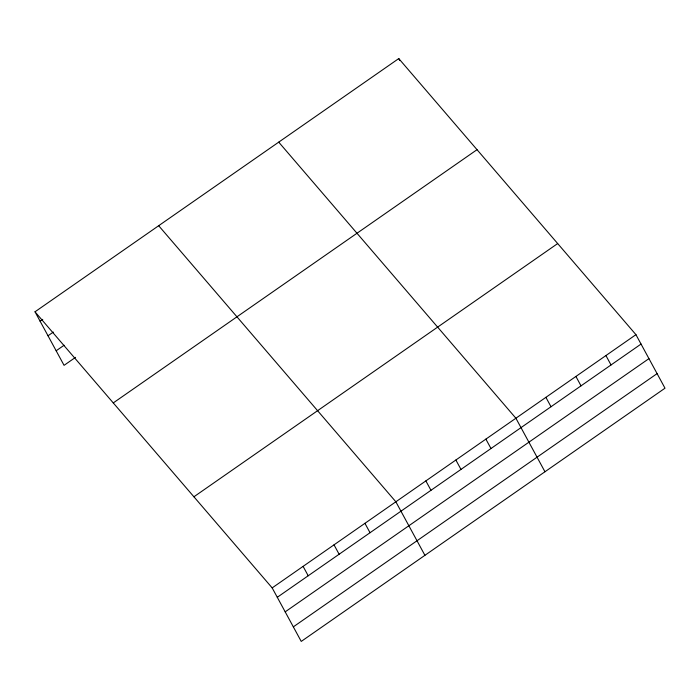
<?xml version="1.0" encoding="UTF-8"?>
<svg xmlns="http://www.w3.org/2000/svg" width="700" height="700" viewBox="0 0 700 700"><rect width="100%" height="100%" fill="white"/><g stroke="black" fill="none" stroke-linecap="round" stroke-linejoin="round"><path stroke-width="1.05" d="M35 311.806L398.764 58.581L635.941 334.661L665 388.194L301.236 641.419L272.178 587.895L35 311.806L64.059 365.339L75.547 357.341M40.101 321.213L42.752 319.366M48.011 335.773L53.314 332.08M56.158 350.779L64.111 345.24M113.269 402.92L477.032 149.686M193.909 496.79L557.673 243.556M272.178 587.895L635.941 334.661M277.279 597.293L641.043 344.067M285.189 611.852L648.944 358.627M293.335 626.859L657.09 373.625M278.723 142.144L515.9 418.233L544.959 471.756M158.681 225.715L395.859 501.795L424.918 555.319M605.929 355.556L611.03 364.954M575.916 376.442L581.017 385.849M398.764 58.581L399.779 60.462M545.904 397.338L551.014 406.735M485.887 439.119L490.989 448.525M455.875 460.014L460.976 469.411M425.863 480.9L430.973 490.306M364.936 523.32L370.037 532.718M334.014 544.845L339.124 554.242M303.1 566.37L308.201 575.767"/></g></svg>
